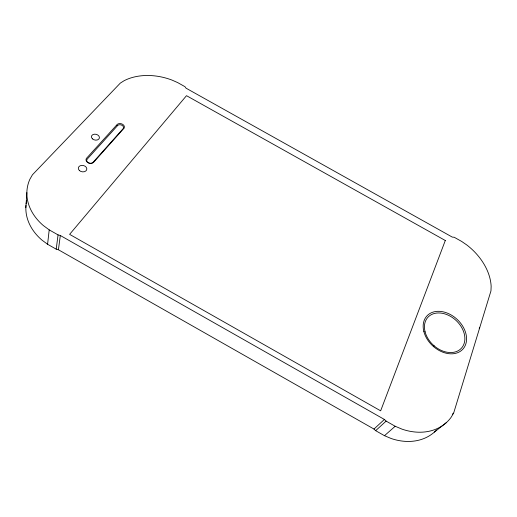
<?xml version="1.0" encoding="UTF-8"?>
<svg xmlns="http://www.w3.org/2000/svg" width="517" height="517" viewBox="0 0 517 517"><rect width="100%" height="100%" fill="white"/><g stroke="black" fill="none" stroke-linecap="round" stroke-linejoin="round"><path stroke-width="0.78" d="M25.85 207.64L26.865 192.595M436.632 429.924A56.256 44.384 46.5 0 1 391.227 438.532L384.486 435.695L375.646 430.674L373.978 429.058L58.415 249.756L56.211 249.168L47.583 244.27L49.199 229.865L43.338 225.541A56.986 43.848 10 0 1 29.883 179.244L32.448 174.785L120.293 83.127L124.074 80.736A50.117 35.266 16.8 0 1 172.006 80.09L177.706 82.61L184.983 86.688L186.01 88.161L452.317 237.116L454.184 237.251L461.623 241.413L466.845 245.006A50.769 35.964 39.2 0 1 491.15 286.437L490.956 290.897L453.635 413.135L450.921 417.6A57.704 44.914 45.8 0 1 402.11 429.181L395.195 426.26L386.115 421.103L384.396 419.449L60.321 235.5L58.053 234.886L49.199 229.865M56.211 249.168L58.053 234.886M58.415 249.756L60.321 235.5M117.566 125.592L87.218 159.139A3.445 2.559 11.4 0 0 88.284 162.797A3.445 2.559 11.4 0 0 93.002 162.396L123.091 128.694A3.27 2.346 14.2 0 0 121.986 125.301A3.27 2.346 14.2 0 0 117.566 125.592L116.939 125.237M479.188 328.301L479.673 327.849M373.978 429.058L384.396 419.449M375.646 430.674L386.115 421.103M384.486 435.695L395.195 426.26M452.388 414.123L453.635 413.135M434.409 432.076L446.158 422.783M47.583 244.27L41.877 240.043A55.571 43.357 9.4 0 1 25.973 205.365M26.134 203.853A55.571 43.357 9.4 0 1 26.664 200.88M445.305 240.508L380.654 410.828L69.614 234.356L186.501 95.677L445.305 240.508M433.899 345.679L433.517 346.571L433.899 345.679M123.854 128.41L93.764 162.131A4.233 3.141 11.4 0 1 87.974 162.622A4.233 3.141 11.4 0 1 86.662 158.124L117.068 124.591A4.02 2.882 14.2 0 1 122.49 124.242A4.02 2.882 14.2 0 1 123.854 128.41M423.875 331.623A24.48 18.011 43 0 0 460.149 351.444A24.48 18.011 43 0 0 450.591 314.646A24.48 18.011 43 0 0 423.875 331.623M425.09 331.849A22.8 16.777 43 0 0 458.863 350.345A22.8 16.777 43 0 0 450.01 316.068A22.8 16.777 43 0 0 425.09 331.849M79.444 170.565A4.291 3.212 10.6 0 0 86.636 169.919A4.291 3.212 10.6 0 0 81.634 165.395A4.291 3.212 10.6 0 0 79.444 170.565M92.517 138.892A4.039 2.928 12.3 0 0 99.258 138.401A4.039 2.928 12.3 0 0 94.521 134.187A4.039 2.928 12.3 0 0 92.517 138.892"/></g></svg>
